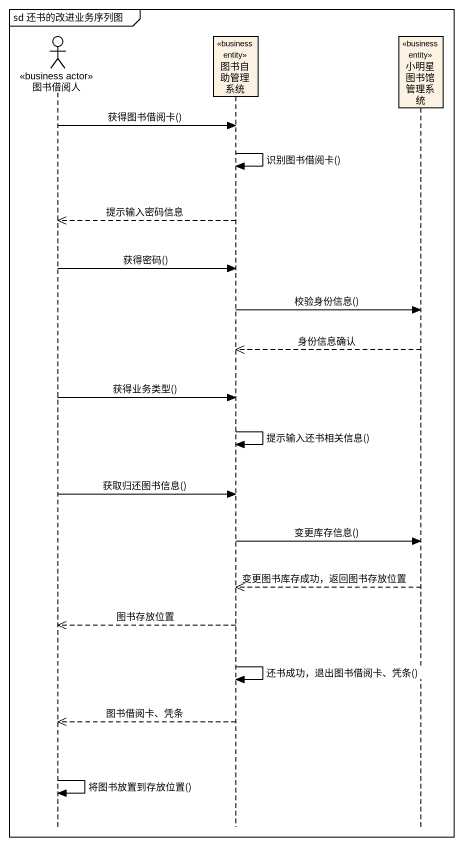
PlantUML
@startuml
mainframe sd 还书的改进业务序列图
hide footbox
actor 图书借阅人 <<business actor>>
participant 图书自助管理系统 <<business entity>>
participant 小明星图书馆管理系统 <<business entity>>

图书借阅人 -> 图书自助管理系统 : 获得图书借阅卡()
图书自助管理系统 -> 图书自助管理系统 : 识别图书借阅卡()
图书自助管理系统 -->> 图书借阅人 : 提示输入密码信息
图书借阅人 -> 图书自助管理系统 : 获得密码()
图书自助管理系统 -> 小明星图书馆管理系统 : 校验身份信息()
小明星图书馆管理系统 -->> 图书自助管理系统 : 身份信息确认
图书借阅人 -> 图书自助管理系统 : 获得业务类型()
图书自助管理系统 -> 图书自助管理系统 : 提示输入还书相关信息()
图书借阅人 -> 图书自助管理系统 : 获取归还图书信息()
图书自助管理系统 -> 小明星图书馆管理系统 : 变更库存信息()
小明星图书馆管理系统 -->> 图书自助管理系统 : 变更图书库存成功，返回图书存放位置
图书自助管理系统 -->> 图书借阅人 : 图书存放位置
图书自助管理系统 -> 图书自助管理系统 : 还书成功，退出图书借阅卡、凭条()
图书自助管理系统 -->> 图书借阅人 : 图书借阅卡、凭条
图书借阅人 -> 图书借阅人 : 将图书放置到存放位置()
@enduml
